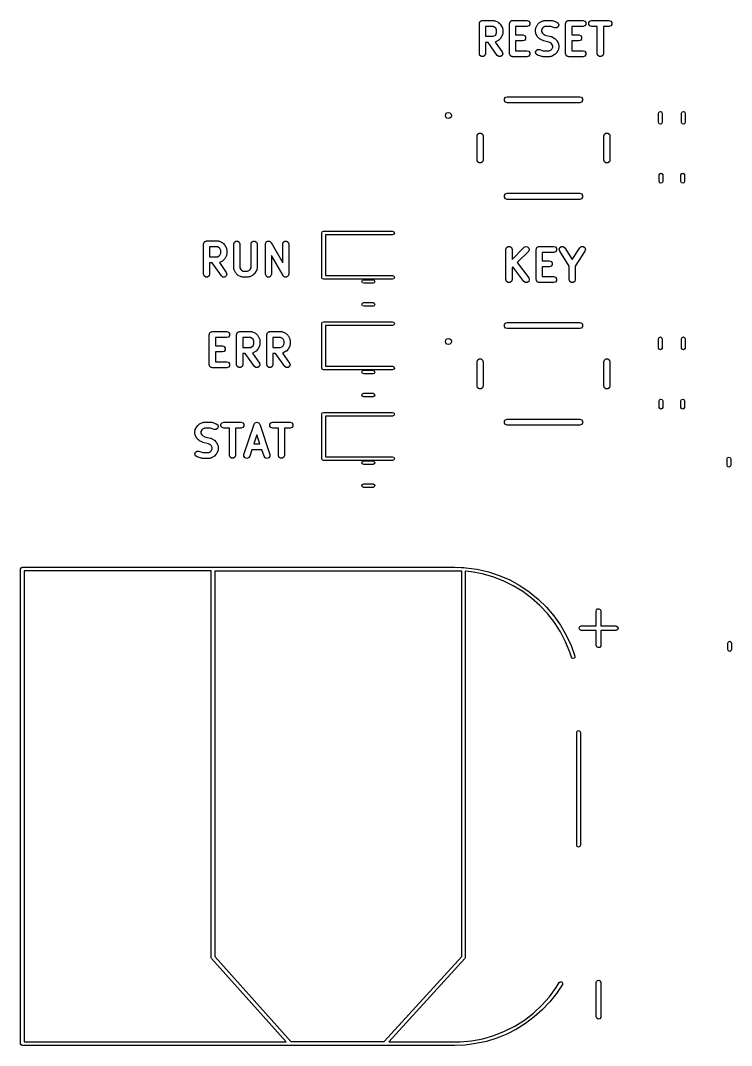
# Model space of a CAD drawing. Extents: x 96 to 200, y -143 to -59.
# Drawn here: x 96.48 to 120.03, y -96.02 to -62.08 of the extents above; entities that cross this region are included whole.
import ezdxf

# ---------------------------------------------------------------- set-up
doc = ezdxf.new("R2010")
doc.units = 0
doc.layers.add('BLACK', color=7, linetype='CONTINUOUS')

msp = doc.modelspace()

# ---------------------------------------------------------------- linework, layer by layer
at = {"layer": 'BLACK', "linetype": 'CONTINUOUS'}
for p, q in [((111.695, -62.1188), (111.708, -62.1095)), ((111.708, -62.1095), (111.717, -62.0967)), ((111.717, -62.0967), (111.732, -62.0918)), ((111.732, -62.0918), (111.745, -62.0825)), ((111.745, -62.0825), (111.761, -62.0825)), ((111.761, -62.0825), (111.776, -62.0776)), ((111.776, -62.0776), (112.157, -62.0776)), ((112.157, -62.0776), (112.179, -62.0847)), ((112.179, -62.0847), (112.202, -62.0882)), ((112.202, -62.0882), (112.297, -62.1358)), ((112.695, -62.1188), (112.708, -62.1095)), ((112.708, -62.1095), (112.717, -62.0967)), ((112.717, -62.0967), (112.732, -62.0918)), ((112.732, -62.0918), (112.745, -62.0825)), ((112.745, -62.0825), (112.761, -62.0825)), ((112.761, -62.0825), (112.776, -62.0776)), ((112.776, -62.0776), (113.252, -62.0776)), ((113.252, -62.0776), (113.311, -62.0967)), ((113.311, -62.0967), (113.347, -62.1467)), ((113.684, -62.1358), (113.779, -62.0882)), ((113.779, -62.0882), (113.802, -62.0847)), ((113.802, -62.0847), (113.824, -62.0776)), ((113.824, -62.0776), (114.062, -62.0776)), ((114.062, -62.0776), (114.077, -62.0826)), ((114.077, -62.0826), (114.094, -62.0828)), ((114.094, -62.0828), (114.236, -62.1304)), ((114.552, -62.1188), (114.565, -62.1095)), ((114.565, -62.1095), (114.575, -62.0967)), ((114.575, -62.0967), (114.59, -62.0918)), ((114.59, -62.0918), (114.602, -62.0825)), ((114.602, -62.0825), (114.618, -62.0825)), ((114.618, -62.0825), (114.633, -62.0776)), ((114.633, -62.0776), (115.11, -62.0776)), ((115.11, -62.0776), (115.168, -62.0967)), ((115.168, -62.0967), (115.205, -62.1467)), ((115.3, -62.1467), (115.336, -62.0967)), ((115.336, -62.0967), (115.395, -62.0776)), ((115.395, -62.0776), (115.967, -62.0776)), ((115.967, -62.0776), (116.025, -62.0967)), ((116.025, -62.0967), (116.062, -62.1467)), ((111.676, -62.1776), (111.681, -62.1626)), ((111.676, -63.1776), (111.676, -62.1776)), ((111.681, -62.1467), (111.69, -62.1339)), ((111.681, -62.1626), (111.681, -62.1467)), ((111.69, -62.1339), (111.695, -62.1188)), ((111.876, -62.2776), (111.876, -62.6014)), ((112.134, -62.2776), (111.876, -62.2776)), ((112.193, -62.3074), (112.134, -62.2776)), ((112.218, -62.3321), (112.193, -62.3074)), ((112.248, -62.3917), (112.218, -62.3321)), ((112.248, -62.4873), (112.248, -62.3917)), ((112.297, -62.1358), (112.309, -62.1472)), ((112.309, -62.1472), (112.323, -62.1545)), ((112.323, -62.1545), (112.371, -62.2021)), ((112.371, -62.2021), (112.378, -62.2166)), ((112.378, -62.2166), (112.389, -62.2281)), ((112.389, -62.2281), (112.437, -62.3234)), ((112.437, -62.3234), (112.44, -62.3462)), ((112.44, -62.3462), (112.448, -62.3681)), ((112.448, -62.3681), (112.448, -62.511)), ((112.676, -62.1776), (112.681, -62.1626)), ((112.676, -63.1776), (112.676, -62.1776)), ((112.681, -62.1467), (112.69, -62.1339)), ((112.681, -62.1626), (112.681, -62.1467)), ((112.69, -62.1339), (112.695, -62.1188)), ((113.252, -62.2776), (112.876, -62.2776)), ((112.876, -62.2776), (112.876, -62.5538)), ((113.311, -62.2585), (113.252, -62.2776)), ((113.347, -62.2085), (113.311, -62.2585)), ((113.347, -62.1467), (113.347, -62.2085)), ((113.533, -62.3681), (113.54, -62.3462)), ((113.533, -62.4633), (113.533, -62.3681)), ((113.54, -62.3462), (113.544, -62.3234)), ((113.544, -62.3234), (113.592, -62.2281)), ((113.592, -62.2281), (113.603, -62.2166)), ((113.603, -62.2166), (113.61, -62.2021)), ((113.61, -62.2021), (113.658, -62.1545)), ((113.658, -62.1545), (113.672, -62.1472)), ((113.672, -62.1472), (113.684, -62.1358)), ((113.763, -62.3321), (113.733, -62.3917)), ((113.733, -62.3917), (113.733, -62.4397)), ((113.733, -62.4397), (113.763, -62.4993)), ((113.788, -62.3074), (113.763, -62.3321)), ((113.847, -62.2776), (113.788, -62.3074)), ((114.046, -62.2776), (113.847, -62.2776)), ((114.173, -62.3201), (114.046, -62.2776)), ((114.235, -62.3206), (114.173, -62.3201)), ((114.285, -62.2846), (114.235, -62.3206)), ((114.236, -62.1304), (114.286, -62.1671)), ((114.305, -62.226), (114.285, -62.2846)), ((114.286, -62.1671), (114.305, -62.226)), ((114.533, -62.1776), (114.538, -62.1626)), ((114.533, -63.1776), (114.533, -62.1776)), ((114.538, -62.1467), (114.548, -62.1339)), ((114.538, -62.1626), (114.538, -62.1467)), ((114.548, -62.1339), (114.552, -62.1188)), ((115.11, -62.2776), (114.733, -62.2776)), ((114.733, -62.2776), (114.733, -62.5538)), ((115.168, -62.2585), (115.11, -62.2776)), ((115.205, -62.2085), (115.168, -62.2585)), ((115.205, -62.1467), (115.205, -62.2085)), ((115.3, -62.2085), (115.3, -62.1467)), ((115.336, -62.2585), (115.3, -62.2085)), ((115.395, -62.2776), (115.336, -62.2585)), ((115.581, -62.2776), (115.395, -62.2776)), ((115.581, -63.1776), (115.581, -62.2776)), ((115.967, -62.2776), (115.781, -62.2776)), ((115.781, -62.2776), (115.781, -63.1776)), ((116.025, -62.2585), (115.967, -62.2776)), ((116.062, -62.2085), (116.025, -62.2585)), ((116.062, -62.1467), (116.062, -62.2085)), ((111.876, -62.6014), (112.134, -62.6014)), ((112.134, -62.6014), (112.193, -62.5716)), ((112.193, -62.5716), (112.218, -62.547)), ((112.202, -62.7909), (112.199, -62.7913)), ((112.199, -62.7913), (112.43, -63.1203)), ((112.297, -62.7433), (112.202, -62.7909)), ((112.218, -62.547), (112.248, -62.4873)), ((112.309, -62.7319), (112.297, -62.7433)), ((112.323, -62.7245), (112.309, -62.7319)), ((112.371, -62.6769), (112.323, -62.7245)), ((112.378, -62.6625), (112.371, -62.6769)), ((112.389, -62.6509), (112.378, -62.6625)), ((112.437, -62.5557), (112.389, -62.6509)), ((112.44, -62.5329), (112.437, -62.5557)), ((112.448, -62.511), (112.44, -62.5329)), ((112.876, -62.5538), (113.11, -62.5538)), ((113.11, -62.7538), (112.876, -62.7538)), ((112.876, -62.7538), (112.876, -63.0776)), ((113.11, -62.5538), (113.168, -62.5729)), ((113.168, -62.7347), (113.11, -62.7538)), ((113.168, -62.5729), (113.205, -62.6229)), ((113.205, -62.6847), (113.168, -62.7347)), ((113.205, -62.6229), (113.205, -62.6847)), ((113.54, -62.4853), (113.533, -62.4633)), ((113.544, -62.5081), (113.54, -62.4853)), ((113.592, -62.6033), (113.544, -62.5081)), ((113.603, -62.6148), (113.592, -62.6033)), ((113.61, -62.6293), (113.603, -62.6148)), ((113.658, -62.6769), (113.61, -62.6293)), ((113.672, -62.6843), (113.658, -62.6769)), ((113.684, -62.6956), (113.672, -62.6843)), ((113.779, -62.7433), (113.684, -62.6956)), ((113.763, -62.4993), (113.788, -62.524)), ((113.79, -62.7449), (113.779, -62.7433)), ((113.788, -62.524), (113.859, -62.5595)), ((113.8, -62.7508), (113.79, -62.7449)), ((113.979, -62.7958), (113.8, -62.7508)), ((113.859, -62.5595), (114.039, -62.6044)), ((114.039, -62.6044), (114.048, -62.6103)), ((114.048, -62.6103), (114.059, -62.612)), ((114.059, -62.612), (114.154, -62.6596)), ((114.154, -62.6596), (114.166, -62.671)), ((114.166, -62.671), (114.18, -62.6783)), ((114.18, -62.6783), (114.228, -62.726)), ((114.228, -62.726), (114.235, -62.7404)), ((114.235, -62.7404), (114.247, -62.7519)), ((114.247, -62.7519), (114.294, -62.8472)), ((114.733, -62.5538), (114.967, -62.5538)), ((114.967, -62.7538), (114.733, -62.7538)), ((114.733, -62.7538), (114.733, -63.0776)), ((114.967, -62.5538), (115.025, -62.5729)), ((115.025, -62.7347), (114.967, -62.7538)), ((115.025, -62.5729), (115.062, -62.6229)), ((115.062, -62.6847), (115.025, -62.7347)), ((115.062, -62.6229), (115.062, -62.6847)), ((111.962, -62.8014), (111.876, -62.8014)), ((111.876, -62.8014), (111.876, -63.1776)), ((112.266, -63.235), (111.962, -62.8014)), ((112.43, -63.1203), (112.448, -63.1794)), ((112.876, -63.0776), (113.252, -63.0776)), ((113.252, -63.0776), (113.311, -63.0967)), ((113.311, -63.0967), (113.347, -63.1467)), ((113.533, -63.1292), (113.553, -63.0706)), ((113.552, -63.1882), (113.533, -63.1292)), ((113.553, -63.0706), (113.603, -63.0347)), ((113.603, -63.0347), (113.665, -63.0351)), ((113.665, -63.0351), (113.792, -63.0776)), ((113.792, -63.0776), (113.991, -63.0776)), ((114.05, -62.8312), (113.979, -62.7958)), ((113.991, -63.0776), (114.05, -63.0478)), ((114.075, -62.8559), (114.05, -62.8312)), ((114.05, -63.0478), (114.075, -63.0231)), ((114.105, -62.9155), (114.075, -62.8559)), ((114.075, -63.0231), (114.105, -62.9635)), ((114.105, -62.9635), (114.105, -62.9155)), ((114.247, -63.1271), (114.235, -63.1386)), ((114.294, -63.0319), (114.247, -63.1271)), ((114.294, -62.8472), (114.298, -62.87)), ((114.298, -63.0091), (114.294, -63.0319)), ((114.298, -62.87), (114.305, -62.8919)), ((114.305, -62.9871), (114.298, -63.0091)), ((114.305, -62.8919), (114.305, -62.9871)), ((114.733, -63.0776), (115.11, -63.0776)), ((115.11, -63.0776), (115.168, -63.0967)), ((115.168, -63.0967), (115.205, -63.1467)), ((111.695, -63.2364), (111.676, -63.1776)), ((111.745, -63.2727), (111.695, -63.2364)), ((111.807, -63.2727), (111.745, -63.2727)), ((111.857, -63.2364), (111.807, -63.2727)), ((111.876, -63.1776), (111.857, -63.2364)), ((112.315, -63.2722), (112.266, -63.235)), ((112.377, -63.2733), (112.315, -63.2722)), ((112.427, -63.2378), (112.377, -63.2733)), ((112.448, -63.1794), (112.427, -63.2378)), ((112.681, -63.1927), (112.676, -63.1776)), ((112.681, -63.2085), (112.681, -63.1927)), ((112.69, -63.2213), (112.681, -63.2085)), ((112.695, -63.2364), (112.69, -63.2213)), ((112.708, -63.2457), (112.695, -63.2364)), ((112.717, -63.2585), (112.708, -63.2457)), ((112.732, -63.2634), (112.717, -63.2585)), ((112.745, -63.2727), (112.732, -63.2634)), ((112.761, -63.2727), (112.745, -63.2727)), ((112.776, -63.2776), (112.761, -63.2727)), ((113.252, -63.2776), (112.776, -63.2776)), ((113.311, -63.2585), (113.252, -63.2776)), ((113.347, -63.2085), (113.311, -63.2585)), ((113.347, -63.1467), (113.347, -63.2085)), ((113.602, -63.2249), (113.552, -63.1882)), ((113.745, -63.2725), (113.602, -63.2249)), ((113.761, -63.2726), (113.745, -63.2725)), ((113.776, -63.2776), (113.761, -63.2726)), ((114.014, -63.2776), (113.776, -63.2776)), ((114.036, -63.2705), (114.014, -63.2776)), ((114.059, -63.2671), (114.036, -63.2705)), ((114.154, -63.2194), (114.059, -63.2671)), ((114.166, -63.2081), (114.154, -63.2194)), ((114.18, -63.2007), (114.166, -63.2081)), ((114.228, -63.1531), (114.18, -63.2007)), ((114.235, -63.1386), (114.228, -63.1531)), ((114.538, -63.1927), (114.533, -63.1776)), ((114.538, -63.2085), (114.538, -63.1927)), ((114.548, -63.2213), (114.538, -63.2085)), ((114.552, -63.2364), (114.548, -63.2213)), ((114.565, -63.2457), (114.552, -63.2364)), ((114.575, -63.2585), (114.565, -63.2457)), ((114.59, -63.2634), (114.575, -63.2585)), ((114.602, -63.2727), (114.59, -63.2634)), ((114.618, -63.2727), (114.602, -63.2727)), ((114.633, -63.2776), (114.618, -63.2727)), ((115.11, -63.2776), (114.633, -63.2776)), ((115.168, -63.2585), (115.11, -63.2776)), ((115.205, -63.2085), (115.168, -63.2585)), ((115.205, -63.1467), (115.205, -63.2085)), ((115.6, -63.2364), (115.581, -63.1776)), ((115.65, -63.2727), (115.6, -63.2364)), ((115.712, -63.2727), (115.65, -63.2727)), ((115.762, -63.2364), (115.712, -63.2727)), ((115.781, -63.1776), (115.762, -63.2364)), ((112.505, -64.6691), (112.541, -64.6191)), ((112.505, -64.7309), (112.505, -64.6691)), ((112.541, -64.7809), (112.505, -64.7309)), ((112.541, -64.6191), (112.6, -64.6)), ((112.6, -64.8), (112.541, -64.7809)), ((112.6, -64.6), (115, -64.6)), ((115, -64.8), (112.6, -64.8)), ((115, -64.6), (115.059, -64.6191)), ((115.059, -64.7809), (115, -64.8)), ((115.059, -64.6191), (115.095, -64.6691)), ((115.095, -64.7309), (115.059, -64.7809)), ((115.095, -64.6691), (115.095, -64.7309)), ((110.563, -65.175), (110.6, -65.1384)), ((110.6, -65.1384), (110.65, -65.125)), ((110.65, -65.125), (110.7, -65.1384)), ((110.7, -65.1384), (110.737, -65.175)), ((117.61, -65.1464), (117.628, -65.1039)), ((117.61, -65.4536), (117.61, -65.1464)), ((117.628, -65.1039), (117.67, -65.0864)), ((117.67, -65.0864), (117.712, -65.1039)), ((117.712, -65.1039), (117.73, -65.1464)), ((117.73, -65.1464), (117.73, -65.4536)), ((118.37, -65.1464), (118.388, -65.1039)), ((118.37, -65.4536), (118.37, -65.1464)), ((118.388, -65.1039), (118.43, -65.0864)), ((118.43, -65.0864), (118.472, -65.1039)), ((118.472, -65.1039), (118.49, -65.1464)), ((118.49, -65.1464), (118.49, -65.4536)), ((110.55, -65.225), (110.563, -65.175)), ((110.563, -65.275), (110.55, -65.225)), ((110.6, -65.3116), (110.563, -65.275)), ((110.65, -65.325), (110.6, -65.3116)), ((110.7, -65.3116), (110.65, -65.325)), ((110.737, -65.275), (110.7, -65.3116)), ((110.737, -65.175), (110.75, -65.225)), ((110.75, -65.225), (110.737, -65.275)), ((117.628, -65.4961), (117.61, -65.4536)), ((117.67, -65.5136), (117.628, -65.4961)), ((117.712, -65.4961), (117.67, -65.5136)), ((117.73, -65.4536), (117.712, -65.4961)), ((118.388, -65.4961), (118.37, -65.4536)), ((118.43, -65.5136), (118.388, -65.4961)), ((118.472, -65.4961), (118.43, -65.5136)), ((118.49, -65.4536), (118.472, -65.4961)), ((111.6, -65.9), (111.619, -65.8412)), ((111.619, -65.8412), (111.669, -65.8049)), ((111.669, -65.8049), (111.731, -65.8049)), ((111.731, -65.8049), (111.781, -65.8412)), ((111.781, -65.8412), (111.8, -65.9)), ((115.8, -65.9), (115.819, -65.8412)), ((115.819, -65.8412), (115.869, -65.8049)), ((115.869, -65.8049), (115.931, -65.8049)), ((115.931, -65.8049), (115.981, -65.8412)), ((115.981, -65.8412), (116, -65.9)), ((111.6, -66.7), (111.6, -65.9)), ((111.8, -65.9), (111.8, -66.7)), ((115.8, -66.7), (115.8, -65.9)), ((116, -65.9), (116, -66.7)), ((111.619, -66.7588), (111.6, -66.7)), ((111.669, -66.7951), (111.619, -66.7588)), ((111.731, -66.7951), (111.669, -66.7951)), ((111.781, -66.7588), (111.731, -66.7951)), ((111.8, -66.7), (111.781, -66.7588)), ((115.819, -66.7588), (115.8, -66.7)), ((115.869, -66.7951), (115.819, -66.7588)), ((115.931, -66.7951), (115.869, -66.7951)), ((115.981, -66.7588), (115.931, -66.7951)), ((116, -66.7), (115.981, -66.7588)), ((117.63, -67.1922), (117.648, -67.1497)), ((117.63, -67.4078), (117.63, -67.1922)), ((117.648, -67.1497), (117.69, -67.1322)), ((117.69, -67.1322), (117.732, -67.1497)), ((117.732, -67.1497), (117.75, -67.1922)), ((117.75, -67.1922), (117.75, -67.4078)), ((118.35, -67.1922), (118.368, -67.1497)), ((118.35, -67.4078), (118.35, -67.1922)), ((118.368, -67.1497), (118.41, -67.1322)), ((118.41, -67.1322), (118.452, -67.1497)), ((118.452, -67.1497), (118.47, -67.1922)), ((118.47, -67.1922), (118.47, -67.4078)), ((117.648, -67.4503), (117.63, -67.4078)), ((117.69, -67.4678), (117.648, -67.4503)), ((117.732, -67.4503), (117.69, -67.4678)), ((117.75, -67.4078), (117.732, -67.4503)), ((118.368, -67.4503), (118.35, -67.4078)), ((118.41, -67.4678), (118.368, -67.4503)), ((118.452, -67.4503), (118.41, -67.4678)), ((118.47, -67.4078), (118.452, -67.4503)), ((112.505, -67.8691), (112.541, -67.8191)), ((112.505, -67.9309), (112.505, -67.8691)), ((112.541, -67.8191), (112.6, -67.8)), ((112.6, -67.8), (115, -67.8)), ((115, -67.8), (115.059, -67.8191)), ((115.059, -67.8191), (115.095, -67.8691)), ((115.095, -67.8691), (115.095, -67.9309)), ((112.541, -67.9809), (112.505, -67.9309)), ((112.6, -68), (112.541, -67.9809)), ((115, -68), (112.6, -68)), ((115.059, -67.9809), (115, -68)), ((115.095, -67.9309), (115.059, -67.9809)), ((106.455, -69.115), (106.473, -69.0726)), ((106.455, -70.585), (106.455, -69.115)), ((106.473, -69.0726), (106.515, -69.055)), ((106.515, -69.055), (108.8, -69.055)), ((108.8, -69.175), (106.575, -69.175)), ((106.575, -69.175), (106.575, -70.525)), ((108.8, -69.055), (108.842, -69.0726)), ((108.842, -69.1574), (108.8, -69.175)), ((108.842, -69.0726), (108.86, -69.115)), ((108.86, -69.115), (108.842, -69.1574)), ((102.543, -69.4776), (102.548, -69.4626)), ((102.543, -70.4776), (102.543, -69.4776)), ((102.548, -69.4467), (102.557, -69.4339)), ((102.548, -69.4626), (102.548, -69.4467)), ((102.557, -69.4339), (102.562, -69.4188)), ((102.562, -69.4188), (102.575, -69.4095)), ((102.575, -69.4095), (102.584, -69.3967)), ((102.584, -69.3967), (102.599, -69.3918)), ((102.599, -69.3918), (102.612, -69.3825)), ((102.612, -69.3825), (102.628, -69.3825)), ((102.628, -69.3825), (102.643, -69.3776)), ((102.643, -69.3776), (103.024, -69.3776)), ((102.743, -69.5776), (102.743, -69.9014)), ((103, -69.5776), (102.743, -69.5776)), ((103.06, -69.6074), (103, -69.5776)), ((103.024, -69.3776), (103.046, -69.3847)), ((103.046, -69.3847), (103.069, -69.3882)), ((103.069, -69.3882), (103.164, -69.4358)), ((103.164, -69.4358), (103.175, -69.4472)), ((103.175, -69.4472), (103.19, -69.4545)), ((103.19, -69.4545), (103.237, -69.5021)), ((103.237, -69.5021), (103.245, -69.5166)), ((103.245, -69.5166), (103.256, -69.5281)), ((103.256, -69.5281), (103.304, -69.6234)), ((103.543, -69.4776), (103.562, -69.4188)), ((103.543, -70.2871), (103.543, -69.4776)), ((103.562, -69.4188), (103.612, -69.3825)), ((103.612, -69.3825), (103.674, -69.3825)), ((103.674, -69.3825), (103.724, -69.4188)), ((103.724, -69.4188), (103.743, -69.4776)), ((103.743, -69.4776), (103.743, -70.2635)), ((104.114, -69.4776), (104.133, -69.4188)), ((104.114, -70.2635), (104.114, -69.4776)), ((104.133, -69.4188), (104.183, -69.3825)), ((104.183, -69.3825), (104.245, -69.3825)), ((104.245, -69.3825), (104.295, -69.4188)), ((104.295, -69.4188), (104.314, -69.4776)), ((104.314, -69.4776), (104.314, -70.2871)), ((104.59, -69.4776), (104.592, -69.4723)), ((104.59, -70.4776), (104.59, -69.4776)), ((104.591, -69.4667), (104.602, -69.4433)), ((104.592, -69.4723), (104.591, -69.4667)), ((104.602, -69.4433), (104.61, -69.4188)), ((104.61, -69.4188), (104.614, -69.4155)), ((104.614, -69.4155), (104.616, -69.4104)), ((104.616, -69.4104), (104.639, -69.3976)), ((104.639, -69.3976), (104.66, -69.3825)), ((104.66, -69.3825), (104.665, -69.3825)), ((104.665, -69.3825), (104.67, -69.3797)), ((104.67, -69.3797), (104.696, -69.3825)), ((104.696, -69.3825), (104.721, -69.3825)), ((104.721, -69.3825), (104.726, -69.3858)), ((104.726, -69.3858), (104.732, -69.3864)), ((104.732, -69.3864), (104.751, -69.4037)), ((104.751, -69.4037), (104.771, -69.4188)), ((104.771, -69.4188), (104.773, -69.4242)), ((104.773, -69.4242), (104.777, -69.428)), ((104.777, -69.428), (105.162, -70.1011)), ((105.162, -69.4776), (105.181, -69.4188)), ((105.162, -70.1011), (105.162, -69.4776)), ((105.181, -69.4188), (105.231, -69.3825)), ((105.231, -69.3825), (105.293, -69.3825)), ((105.293, -69.3825), (105.343, -69.4188)), ((105.343, -69.4188), (105.362, -69.4776)), ((105.362, -69.4776), (105.362, -70.4776)), ((112.576, -69.5988), (112.626, -69.5625)), ((112.626, -69.5625), (112.688, -69.5625)), ((112.688, -69.5625), (112.738, -69.5988)), ((113.158, -69.5869), (113.213, -69.5588)), ((113.213, -69.5588), (113.274, -69.5685)), ((113.274, -69.5685), (113.318, -69.6122)), ((113.589, -69.5895), (113.598, -69.5767)), ((113.598, -69.5767), (113.613, -69.5718)), ((113.613, -69.5718), (113.626, -69.5625)), ((113.626, -69.5625), (113.642, -69.5625)), ((113.642, -69.5625), (113.657, -69.5576)), ((113.657, -69.5576), (114.133, -69.5576)), ((114.133, -69.5576), (114.192, -69.5767)), ((114.192, -69.5767), (114.228, -69.6267)), ((114.342, -69.594), (114.394, -69.5608)), ((114.394, -69.5608), (114.456, -69.5646)), ((114.456, -69.5646), (114.503, -69.6039)), ((115.001, -69.6039), (115.049, -69.5646)), ((115.049, -69.5646), (115.111, -69.5608)), ((115.111, -69.5608), (115.163, -69.594)), ((102.743, -69.9014), (103, -69.9014)), ((103, -69.9014), (103.06, -69.8716)), ((103.084, -69.6321), (103.06, -69.6074)), ((103.06, -69.8716), (103.084, -69.847)), ((103.114, -69.6917), (103.084, -69.6321)), ((103.084, -69.847), (103.114, -69.7873)), ((103.114, -69.7873), (103.114, -69.6917)), ((103.304, -69.8557), (103.256, -69.9509)), ((103.304, -69.6234), (103.307, -69.6462)), ((103.307, -69.8329), (103.304, -69.8557)), ((103.307, -69.6462), (103.314, -69.6681)), ((103.314, -69.811), (103.307, -69.8329)), ((103.314, -69.6681), (103.314, -69.811)), ((105.175, -70.5272), (104.79, -69.8542)), ((104.79, -69.8542), (104.79, -70.4776)), ((112.557, -69.6576), (112.576, -69.5988)), ((112.557, -70.6576), (112.557, -69.6576)), ((112.738, -69.5988), (112.757, -69.6576)), ((112.757, -69.9876), (113.158, -69.5869)), ((112.757, -69.6576), (112.757, -69.9876)), ((113.299, -69.7283), (112.932, -70.0956)), ((113.327, -69.6733), (113.299, -69.7283)), ((113.318, -69.6122), (113.327, -69.6733)), ((113.557, -69.6576), (113.562, -69.6426)), ((113.557, -70.6576), (113.557, -69.6576)), ((113.562, -69.6267), (113.571, -69.6139)), ((113.562, -69.6426), (113.562, -69.6267)), ((113.571, -69.6139), (113.576, -69.5988)), ((113.576, -69.5988), (113.589, -69.5895)), ((114.133, -69.7576), (113.757, -69.7576)), ((113.757, -69.7576), (113.757, -70.0338)), ((114.192, -69.7385), (114.133, -69.7576)), ((114.228, -69.6885), (114.192, -69.7385)), ((114.228, -69.6267), (114.228, -69.6885)), ((114.319, -69.6515), (114.342, -69.594)), ((114.335, -69.7113), (114.319, -69.6515)), ((114.652, -70.2105), (114.335, -69.7113)), ((114.503, -69.6039), (114.752, -69.9952)), ((114.752, -69.9952), (115.001, -69.6039)), ((115.17, -69.7113), (114.852, -70.2105)), ((115.163, -69.594), (115.186, -69.6515)), ((115.186, -69.6515), (115.17, -69.7113)), ((102.829, -70.1014), (102.743, -70.1014)), ((102.743, -70.1014), (102.743, -70.4776)), ((103.132, -70.535), (102.829, -70.1014)), ((103.069, -70.0909), (103.066, -70.0913)), ((103.066, -70.0913), (103.296, -70.4203)), ((103.164, -70.0433), (103.069, -70.0909)), ((103.175, -70.0319), (103.164, -70.0433)), ((103.19, -70.0245), (103.175, -70.0319)), ((103.237, -69.9769), (103.19, -70.0245)), ((103.245, -69.9625), (103.237, -69.9769)), ((103.256, -69.9509), (103.245, -69.9625)), ((112.789, -70.2384), (112.757, -70.2705)), ((113.149, -70.7176), (112.789, -70.2384)), ((112.932, -70.0956), (113.309, -70.5976)), ((113.757, -70.0338), (113.99, -70.0338)), ((113.99, -70.2338), (113.757, -70.2338)), ((113.757, -70.2338), (113.757, -70.5576)), ((113.99, -70.0338), (114.049, -70.0529)), ((114.049, -70.2147), (113.99, -70.2338)), ((114.049, -70.0529), (114.086, -70.1029)), ((114.086, -70.1647), (114.049, -70.2147)), ((114.086, -70.1029), (114.086, -70.1647)), ((114.652, -70.6576), (114.652, -70.2105)), ((114.852, -70.2105), (114.852, -70.6576)), ((102.562, -70.5364), (102.543, -70.4776)), ((102.612, -70.5727), (102.562, -70.5364)), ((102.674, -70.5727), (102.612, -70.5727)), ((102.724, -70.5364), (102.674, -70.5727)), ((102.743, -70.4776), (102.724, -70.5364)), ((103.182, -70.5722), (103.132, -70.535)), ((103.244, -70.5733), (103.182, -70.5722)), ((103.294, -70.5378), (103.244, -70.5733)), ((103.314, -70.4794), (103.294, -70.5378)), ((103.296, -70.4203), (103.314, -70.4794)), ((103.55, -70.3091), (103.543, -70.2871)), ((103.553, -70.3319), (103.55, -70.3091)), ((103.601, -70.4271), (103.553, -70.3319)), ((103.612, -70.4386), (103.601, -70.4271)), ((103.62, -70.4531), (103.612, -70.4386)), ((103.667, -70.5007), (103.62, -70.4531)), ((103.682, -70.5081), (103.667, -70.5007)), ((103.693, -70.5194), (103.682, -70.5081)), ((103.789, -70.5671), (103.693, -70.5194)), ((103.743, -70.2635), (103.773, -70.3231)), ((103.773, -70.3231), (103.797, -70.3478)), ((103.811, -70.5705), (103.789, -70.5671)), ((103.797, -70.3478), (103.857, -70.3776)), ((103.833, -70.5776), (103.811, -70.5705)), ((104.024, -70.5776), (103.833, -70.5776)), ((103.857, -70.3776), (104, -70.3776)), ((104, -70.3776), (104.06, -70.3478)), ((104.046, -70.5705), (104.024, -70.5776)), ((104.069, -70.5671), (104.046, -70.5705)), ((104.06, -70.3478), (104.084, -70.3231)), ((104.164, -70.5194), (104.069, -70.5671)), ((104.084, -70.3231), (104.114, -70.2635)), ((104.175, -70.5081), (104.164, -70.5194)), ((104.19, -70.5007), (104.175, -70.5081)), ((104.237, -70.4531), (104.19, -70.5007)), ((104.245, -70.4386), (104.237, -70.4531)), ((104.256, -70.4271), (104.245, -70.4386)), ((104.304, -70.3319), (104.256, -70.4271)), ((104.307, -70.3091), (104.304, -70.3319)), ((104.314, -70.2871), (104.307, -70.3091)), ((104.61, -70.5364), (104.59, -70.4776)), ((104.66, -70.5727), (104.61, -70.5364)), ((104.721, -70.5727), (104.66, -70.5727)), ((104.771, -70.5364), (104.721, -70.5727)), ((104.79, -70.4776), (104.771, -70.5364)), ((105.179, -70.531), (105.175, -70.5272)), ((105.181, -70.5364), (105.179, -70.531)), ((105.202, -70.5515), (105.181, -70.5364)), ((105.221, -70.5688), (105.202, -70.5515)), ((105.226, -70.5694), (105.221, -70.5688)), ((105.231, -70.5727), (105.226, -70.5694)), ((105.257, -70.5727), (105.231, -70.5727)), ((105.282, -70.5755), (105.257, -70.5727)), ((105.287, -70.5727), (105.282, -70.5755)), ((105.293, -70.5727), (105.287, -70.5727)), ((105.314, -70.5576), (105.293, -70.5727)), ((105.336, -70.5449), (105.314, -70.5576)), ((105.338, -70.5397), (105.336, -70.5449)), ((105.343, -70.5364), (105.338, -70.5397)), ((105.351, -70.512), (105.343, -70.5364)), ((105.361, -70.4885), (105.351, -70.512)), ((105.362, -70.4776), (105.36, -70.483)), ((105.36, -70.483), (105.361, -70.4885)), ((106.473, -70.6274), (106.455, -70.585)), ((106.575, -70.525), (108.8, -70.525)), ((108.8, -70.525), (108.842, -70.5426)), ((108.842, -70.5426), (108.86, -70.585)), ((108.86, -70.585), (108.842, -70.6274)), ((112.757, -70.2705), (112.757, -70.6576)), ((113.309, -70.5976), (113.329, -70.6561)), ((113.757, -70.5576), (114.133, -70.5576)), ((114.133, -70.5576), (114.192, -70.5767)), ((114.192, -70.5767), (114.228, -70.6267)), ((106.515, -70.645), (106.473, -70.6274)), ((108.8, -70.645), (106.515, -70.645)), ((107.786, -70.72), (107.804, -70.6776)), ((107.804, -70.7624), (107.786, -70.72)), ((107.804, -70.6776), (107.846, -70.66)), ((107.846, -70.78), (107.804, -70.7624)), ((107.846, -70.66), (108.154, -70.66)), ((108.154, -70.78), (107.846, -70.78)), ((108.154, -70.66), (108.196, -70.6776)), ((108.196, -70.7624), (108.154, -70.78)), ((108.196, -70.6776), (108.214, -70.72)), ((108.214, -70.72), (108.196, -70.7624)), ((108.842, -70.6274), (108.8, -70.645)), ((112.576, -70.7164), (112.557, -70.6576)), ((112.626, -70.7527), (112.576, -70.7164)), ((112.688, -70.7527), (112.626, -70.7527)), ((112.738, -70.7164), (112.688, -70.7527)), ((112.757, -70.6576), (112.738, -70.7164)), ((113.199, -70.7532), (113.149, -70.7176)), ((113.261, -70.7522), (113.199, -70.7532)), ((113.31, -70.7152), (113.261, -70.7522)), ((113.329, -70.6561), (113.31, -70.7152)), ((113.562, -70.6727), (113.557, -70.6576)), ((113.562, -70.6885), (113.562, -70.6727)), ((113.571, -70.7013), (113.562, -70.6885)), ((113.576, -70.7164), (113.571, -70.7013)), ((113.589, -70.7257), (113.576, -70.7164)), ((113.598, -70.7385), (113.589, -70.7257)), ((113.613, -70.7434), (113.598, -70.7385)), ((113.626, -70.7527), (113.613, -70.7434)), ((113.642, -70.7527), (113.626, -70.7527)), ((113.657, -70.7576), (113.642, -70.7527)), ((114.133, -70.7576), (113.657, -70.7576)), ((114.192, -70.7385), (114.133, -70.7576)), ((114.228, -70.6885), (114.192, -70.7385)), ((114.228, -70.6267), (114.228, -70.6885)), ((114.671, -70.7164), (114.652, -70.6576)), ((114.721, -70.7527), (114.671, -70.7164)), ((114.783, -70.7527), (114.721, -70.7527)), ((114.833, -70.7164), (114.783, -70.7527)), ((114.852, -70.6576), (114.833, -70.7164)), ((107.786, -71.48), (107.804, -71.4376)), ((107.804, -71.5224), (107.786, -71.48)), ((107.804, -71.4376), (107.846, -71.42)), ((107.846, -71.54), (107.804, -71.5224)), ((107.846, -71.42), (108.154, -71.42)), ((108.154, -71.54), (107.846, -71.54)), ((108.154, -71.42), (108.196, -71.4376)), ((108.196, -71.5224), (108.154, -71.54)), ((108.196, -71.4376), (108.214, -71.48)), ((108.214, -71.48), (108.196, -71.5224)), ((106.455, -72.115), (106.473, -72.0726)), ((106.455, -73.585), (106.455, -72.115)), ((106.473, -72.0726), (106.515, -72.055)), ((106.515, -72.055), (108.8, -72.055)), ((108.8, -72.175), (106.575, -72.175)), ((106.575, -72.175), (106.575, -73.525)), ((108.8, -72.055), (108.842, -72.0726)), ((108.842, -72.1574), (108.8, -72.175)), ((108.842, -72.0726), (108.86, -72.115)), ((108.86, -72.115), (108.842, -72.1574)), ((112.505, -72.1491), (112.541, -72.0991)), ((112.505, -72.2109), (112.505, -72.1491)), ((112.541, -72.2609), (112.505, -72.2109)), ((112.541, -72.0991), (112.6, -72.08)), ((112.6, -72.28), (112.541, -72.2609)), ((112.6, -72.08), (115, -72.08)), ((115, -72.28), (112.6, -72.28)), ((115, -72.08), (115.059, -72.0991)), ((115.059, -72.2609), (115, -72.28)), ((115.059, -72.0991), (115.095, -72.1491)), ((115.095, -72.2109), (115.059, -72.2609)), ((115.095, -72.1491), (115.095, -72.2109)), ((102.733, -72.4776), (102.738, -72.4626)), ((102.733, -73.4776), (102.733, -72.4776)), ((102.738, -72.4467), (102.748, -72.4339)), ((102.738, -72.4626), (102.738, -72.4467)), ((102.748, -72.4339), (102.752, -72.4188)), ((102.752, -72.4188), (102.765, -72.4095)), ((102.765, -72.4095), (102.775, -72.3967)), ((102.775, -72.3967), (102.79, -72.3918)), ((102.79, -72.3918), (102.802, -72.3825)), ((102.802, -72.3825), (102.818, -72.3825)), ((102.818, -72.3825), (102.833, -72.3776)), ((102.833, -72.3776), (103.31, -72.3776)), ((103.31, -72.5776), (102.933, -72.5776)), ((102.933, -72.5776), (102.933, -72.8538)), ((103.31, -72.3776), (103.368, -72.3967)), ((103.368, -72.5585), (103.31, -72.5776)), ((103.368, -72.3967), (103.405, -72.4467)), ((103.405, -72.5085), (103.368, -72.5585)), ((103.405, -72.4467), (103.405, -72.5085)), ((103.638, -72.4776), (103.643, -72.4626)), ((103.638, -73.4776), (103.638, -72.4776)), ((103.643, -72.4467), (103.652, -72.4339)), ((103.643, -72.4626), (103.643, -72.4467)), ((103.652, -72.4339), (103.657, -72.4188)), ((103.657, -72.4188), (103.67, -72.4095)), ((103.67, -72.4095), (103.679, -72.3967)), ((103.679, -72.3967), (103.694, -72.3918)), ((103.694, -72.3918), (103.707, -72.3825)), ((103.707, -72.3825), (103.723, -72.3825)), ((103.723, -72.3825), (103.738, -72.3776)), ((103.738, -72.3776), (104.119, -72.3776)), ((103.838, -72.5776), (103.838, -72.9014)), ((104.095, -72.5776), (103.838, -72.5776)), ((104.155, -72.6074), (104.095, -72.5776)), ((104.119, -72.3776), (104.141, -72.3847)), ((104.141, -72.3847), (104.164, -72.3882)), ((104.18, -72.6321), (104.155, -72.6074)), ((104.164, -72.3882), (104.259, -72.4358)), ((104.21, -72.6917), (104.18, -72.6321)), ((104.259, -72.4358), (104.271, -72.4472)), ((104.271, -72.4472), (104.285, -72.4545)), ((104.285, -72.4545), (104.333, -72.5021)), ((104.333, -72.5021), (104.34, -72.5166)), ((104.34, -72.5166), (104.351, -72.5281)), ((104.351, -72.5281), (104.399, -72.6234)), ((104.399, -72.6234), (104.402, -72.6462)), ((104.638, -72.4776), (104.643, -72.4626)), ((104.638, -73.4776), (104.638, -72.4776)), ((104.643, -72.4467), (104.652, -72.4339)), ((104.643, -72.4626), (104.643, -72.4467)), ((104.652, -72.4339), (104.657, -72.4188)), ((104.657, -72.4188), (104.67, -72.4095)), ((104.67, -72.4095), (104.679, -72.3967)), ((104.679, -72.3967), (104.694, -72.3918)), ((104.694, -72.3918), (104.707, -72.3825)), ((104.707, -72.3825), (104.723, -72.3825)), ((104.723, -72.3825), (104.738, -72.3776)), ((104.738, -72.3776), (105.119, -72.3776)), ((104.838, -72.5776), (104.838, -72.9014)), ((105.095, -72.5776), (104.838, -72.5776)), ((105.155, -72.6074), (105.095, -72.5776)), ((105.119, -72.3776), (105.141, -72.3847)), ((105.141, -72.3847), (105.164, -72.3882)), ((105.18, -72.6321), (105.155, -72.6074)), ((105.164, -72.3882), (105.259, -72.4358)), ((105.21, -72.6917), (105.18, -72.6321)), ((105.259, -72.4358), (105.271, -72.4472)), ((105.271, -72.4472), (105.285, -72.4545)), ((105.285, -72.4545), (105.333, -72.5021)), ((105.333, -72.5021), (105.34, -72.5166)), ((105.34, -72.5166), (105.351, -72.5281)), ((105.351, -72.5281), (105.399, -72.6234)), ((105.399, -72.6234), (105.402, -72.6462)), ((110.563, -72.655), (110.6, -72.6184)), ((110.6, -72.6184), (110.65, -72.605)), ((110.65, -72.605), (110.7, -72.6184)), ((110.7, -72.6184), (110.737, -72.655)), ((117.61, -72.6164), (117.628, -72.5739)), ((117.61, -72.9236), (117.61, -72.6164)), ((117.628, -72.5739), (117.67, -72.5564)), ((117.67, -72.5564), (117.712, -72.5739)), ((117.712, -72.5739), (117.73, -72.6164)), ((117.73, -72.6164), (117.73, -72.9236)), ((118.37, -72.6164), (118.388, -72.5739)), ((118.37, -72.9236), (118.37, -72.6164)), ((118.388, -72.5739), (118.43, -72.5564)), ((118.43, -72.5564), (118.472, -72.5739)), ((118.472, -72.5739), (118.49, -72.6164)), ((118.49, -72.6164), (118.49, -72.9236)), ((102.933, -72.8538), (103.167, -72.8538)), ((103.167, -72.8538), (103.225, -72.8729)), ((103.225, -72.8729), (103.262, -72.9229)), ((103.262, -72.9229), (103.262, -72.9847)), ((103.838, -72.9014), (104.095, -72.9014)), ((104.095, -72.9014), (104.155, -72.8716)), ((104.155, -72.8716), (104.18, -72.847)), ((104.18, -72.847), (104.21, -72.7873)), ((104.21, -72.7873), (104.21, -72.6917)), ((104.34, -72.9625), (104.333, -72.9769)), ((104.351, -72.9509), (104.34, -72.9625)), ((104.399, -72.8557), (104.351, -72.9509)), ((104.402, -72.8329), (104.399, -72.8557)), ((104.402, -72.6462), (104.41, -72.6681)), ((104.41, -72.811), (104.402, -72.8329)), ((104.41, -72.6681), (104.41, -72.811)), ((104.838, -72.9014), (105.095, -72.9014)), ((105.095, -72.9014), (105.155, -72.8716)), ((105.155, -72.8716), (105.18, -72.847)), ((105.18, -72.847), (105.21, -72.7873)), ((105.21, -72.7873), (105.21, -72.6917)), ((105.34, -72.9625), (105.333, -72.9769)), ((105.351, -72.9509), (105.34, -72.9625)), ((105.399, -72.8557), (105.351, -72.9509)), ((105.402, -72.8329), (105.399, -72.8557)), ((105.402, -72.6462), (105.41, -72.6681)), ((105.41, -72.811), (105.402, -72.8329)), ((105.41, -72.6681), (105.41, -72.811)), ((110.55, -72.705), (110.563, -72.655)), ((110.563, -72.755), (110.55, -72.705)), ((110.55, -72.705), (110.55, -72.705)), ((110.6, -72.7916), (110.563, -72.755)), ((110.65, -72.805), (110.6, -72.7916)), ((110.7, -72.7916), (110.65, -72.805)), ((110.737, -72.755), (110.7, -72.7916)), ((110.737, -72.655), (110.75, -72.705)), ((110.75, -72.705), (110.737, -72.755)), ((117.628, -72.9661), (117.61, -72.9236)), ((117.67, -72.9836), (117.628, -72.9661)), ((117.712, -72.9661), (117.67, -72.9836)), ((117.73, -72.9236), (117.712, -72.9661)), ((118.388, -72.9661), (118.37, -72.9236)), ((118.43, -72.9836), (118.388, -72.9661)), ((118.472, -72.9661), (118.43, -72.9836)), ((118.49, -72.9236), (118.472, -72.9661)), ((103.167, -73.0538), (102.933, -73.0538)), ((102.933, -73.0538), (102.933, -73.3776)), ((103.225, -73.0347), (103.167, -73.0538)), ((103.262, -72.9847), (103.225, -73.0347)), ((103.924, -73.1014), (103.838, -73.1014)), ((103.838, -73.1014), (103.838, -73.4776)), ((104.228, -73.535), (103.924, -73.1014)), ((104.164, -73.0909), (104.161, -73.0913)), ((104.161, -73.0913), (104.391, -73.4203)), ((104.259, -73.0433), (104.164, -73.0909)), ((104.271, -73.0319), (104.259, -73.0433)), ((104.285, -73.0245), (104.271, -73.0319)), ((104.333, -72.9769), (104.285, -73.0245)), ((104.924, -73.1014), (104.838, -73.1014)), ((104.838, -73.1014), (104.838, -73.4776)), ((105.228, -73.535), (104.924, -73.1014)), ((105.164, -73.0909), (105.161, -73.0913)), ((105.161, -73.0913), (105.391, -73.4203)), ((105.259, -73.0433), (105.164, -73.0909)), ((105.271, -73.0319), (105.259, -73.0433)), ((105.285, -73.0245), (105.271, -73.0319)), ((105.333, -72.9769), (105.285, -73.0245)), ((111.619, -73.3212), (111.669, -73.2849)), ((111.669, -73.2849), (111.731, -73.2849)), ((111.731, -73.2849), (111.781, -73.3212)), ((115.819, -73.3212), (115.869, -73.2849)), ((115.869, -73.2849), (115.931, -73.2849)), ((115.931, -73.2849), (115.981, -73.3212)), ((102.738, -73.4927), (102.733, -73.4776)), ((102.738, -73.5085), (102.738, -73.4927)), ((102.748, -73.5213), (102.738, -73.5085)), ((102.752, -73.5364), (102.748, -73.5213)), ((102.765, -73.5457), (102.752, -73.5364)), ((102.775, -73.5585), (102.765, -73.5457)), ((102.79, -73.5634), (102.775, -73.5585)), ((102.802, -73.5727), (102.79, -73.5634)), ((102.818, -73.5727), (102.802, -73.5727)), ((102.833, -73.5776), (102.818, -73.5727)), ((103.31, -73.5776), (102.833, -73.5776)), ((102.933, -73.3776), (103.31, -73.3776)), ((103.31, -73.3776), (103.368, -73.3967)), ((103.368, -73.5585), (103.31, -73.5776)), ((103.368, -73.3967), (103.405, -73.4467)), ((103.405, -73.5085), (103.368, -73.5585)), ((103.405, -73.4467), (103.405, -73.5085)), ((103.657, -73.5364), (103.638, -73.4776)), ((103.707, -73.5727), (103.657, -73.5364)), ((103.769, -73.5727), (103.707, -73.5727)), ((103.819, -73.5364), (103.769, -73.5727)), ((103.838, -73.4776), (103.819, -73.5364)), ((104.277, -73.5722), (104.228, -73.535)), ((104.339, -73.5733), (104.277, -73.5722)), ((104.389, -73.5378), (104.339, -73.5733)), ((104.41, -73.4794), (104.389, -73.5378)), ((104.391, -73.4203), (104.41, -73.4794)), ((104.657, -73.5364), (104.638, -73.4776)), ((104.707, -73.5727), (104.657, -73.5364)), ((104.769, -73.5727), (104.707, -73.5727)), ((104.819, -73.5364), (104.769, -73.5727)), ((104.838, -73.4776), (104.819, -73.5364)), ((105.277, -73.5722), (105.228, -73.535)), ((105.339, -73.5733), (105.277, -73.5722)), ((105.389, -73.5378), (105.339, -73.5733)), ((105.41, -73.4794), (105.389, -73.5378)), ((105.391, -73.4203), (105.41, -73.4794)), ((106.473, -73.6274), (106.455, -73.585)), ((106.515, -73.645), (106.473, -73.6274)), ((108.8, -73.645), (106.515, -73.645)), ((106.575, -73.525), (108.8, -73.525)), ((108.8, -73.525), (108.842, -73.5426)), ((108.842, -73.6274), (108.8, -73.645)), ((108.842, -73.5426), (108.86, -73.585)), ((108.86, -73.585), (108.842, -73.6274)), ((111.6, -73.38), (111.619, -73.3212)), ((111.6, -74.18), (111.6, -73.38)), ((111.781, -73.3212), (111.8, -73.38)), ((111.8, -73.38), (111.8, -74.18)), ((115.8, -73.38), (115.819, -73.3212)), ((115.8, -74.18), (115.8, -73.38)), ((115.981, -73.3212), (116, -73.38)), ((116, -73.38), (116, -74.18)), ((107.786, -73.72), (107.804, -73.6776)), ((107.804, -73.7624), (107.786, -73.72)), ((107.804, -73.6776), (107.846, -73.66)), ((107.846, -73.78), (107.804, -73.7624)), ((107.846, -73.66), (108.154, -73.66)), ((108.154, -73.78), (107.846, -73.78)), ((108.154, -73.66), (108.196, -73.6776)), ((108.196, -73.7624), (108.154, -73.78)), ((108.196, -73.6776), (108.214, -73.72)), ((108.214, -73.72), (108.196, -73.7624)), ((111.619, -74.2388), (111.6, -74.18)), ((111.669, -74.2751), (111.619, -74.2388)), ((111.731, -74.2751), (111.669, -74.2751)), ((111.781, -74.2388), (111.731, -74.2751)), ((111.8, -74.18), (111.781, -74.2388)), ((115.819, -74.2388), (115.8, -74.18)), ((115.869, -74.2751), (115.819, -74.2388)), ((115.931, -74.2751), (115.869, -74.2751)), ((115.981, -74.2388), (115.931, -74.2751)), ((116, -74.18), (115.981, -74.2388)), ((107.786, -74.48), (107.804, -74.4376)), ((107.804, -74.5224), (107.786, -74.48)), ((107.804, -74.4376), (107.846, -74.42)), ((107.846, -74.54), (107.804, -74.5224)), ((107.846, -74.42), (108.154, -74.42)), ((108.154, -74.54), (107.846, -74.54)), ((108.154, -74.42), (108.196, -74.4376)), ((108.196, -74.5224), (108.154, -74.54)), ((108.196, -74.4376), (108.214, -74.48)), ((108.214, -74.48), (108.196, -74.5224)), ((117.63, -74.6722), (117.648, -74.6297)), ((117.63, -74.8878), (117.63, -74.6722)), ((117.648, -74.6297), (117.69, -74.6122)), ((117.69, -74.6122), (117.732, -74.6297)), ((117.732, -74.6297), (117.75, -74.6722)), ((117.75, -74.6722), (117.75, -74.8878)), ((118.35, -74.6722), (118.368, -74.6297)), ((118.35, -74.8878), (118.35, -74.6722)), ((118.368, -74.6297), (118.41, -74.6122)), ((118.41, -74.6122), (118.452, -74.6297)), ((118.452, -74.6297), (118.47, -74.6722)), ((118.47, -74.6722), (118.47, -74.8878)), ((117.648, -74.9303), (117.63, -74.8878)), ((117.69, -74.9478), (117.648, -74.9303)), ((117.732, -74.9303), (117.69, -74.9478)), ((117.75, -74.8878), (117.732, -74.9303)), ((118.368, -74.9303), (118.35, -74.8878)), ((118.41, -74.9478), (118.368, -74.9303)), ((118.452, -74.9303), (118.41, -74.9478)), ((118.47, -74.8878), (118.452, -74.9303)), ((106.455, -75.115), (106.473, -75.0726)), ((106.455, -76.585), (106.455, -75.115)), ((106.473, -75.0726), (106.515, -75.055)), ((106.515, -75.055), (108.8, -75.055)), ((108.8, -75.175), (106.575, -75.175)), ((106.575, -75.175), (106.575, -76.525)), ((108.8, -75.055), (108.842, -75.0726)), ((108.842, -75.1574), (108.8, -75.175)), ((108.842, -75.0726), (108.86, -75.115)), ((108.86, -75.115), (108.842, -75.1574)), ((112.505, -75.3491), (112.541, -75.2991)), ((112.505, -75.4109), (112.505, -75.3491)), ((112.541, -75.2991), (112.6, -75.28)), ((112.6, -75.28), (115, -75.28)), ((115, -75.28), (115.059, -75.2991)), ((115.059, -75.2991), (115.095, -75.3491)), ((115.095, -75.3491), (115.095, -75.4109)), ((102.257, -75.6681), (102.264, -75.6462)), ((102.257, -75.7633), (102.257, -75.6681)), ((102.264, -75.6462), (102.268, -75.6234)), ((102.268, -75.6234), (102.315, -75.5281)), ((102.315, -75.5281), (102.327, -75.5166)), ((102.327, -75.5166), (102.334, -75.5021)), ((102.334, -75.5021), (102.382, -75.4545)), ((102.382, -75.4545), (102.396, -75.4472)), ((102.396, -75.4472), (102.408, -75.4358)), ((102.408, -75.4358), (102.503, -75.3882)), ((102.487, -75.6321), (102.457, -75.6917)), ((102.512, -75.6074), (102.487, -75.6321)), ((102.503, -75.3882), (102.526, -75.3847)), ((102.571, -75.5776), (102.512, -75.6074)), ((102.526, -75.3847), (102.548, -75.3776)), ((102.548, -75.3776), (102.786, -75.3776)), ((102.769, -75.5776), (102.571, -75.5776)), ((102.897, -75.6201), (102.769, -75.5776)), ((102.786, -75.3776), (102.801, -75.3826)), ((102.801, -75.3826), (102.817, -75.3828)), ((102.817, -75.3828), (102.96, -75.4304)), ((102.959, -75.6206), (102.897, -75.6201)), ((103.009, -75.5846), (102.959, -75.6206)), ((102.96, -75.4304), (103.01, -75.4671)), ((103.029, -75.526), (103.009, -75.5846)), ((103.01, -75.4671), (103.029, -75.526)), ((103.119, -75.4467), (103.156, -75.3967)), ((103.119, -75.5085), (103.119, -75.4467)), ((103.156, -75.5585), (103.119, -75.5085)), ((103.156, -75.3967), (103.214, -75.3776)), ((103.214, -75.5776), (103.156, -75.5585)), ((103.214, -75.3776), (103.786, -75.3776)), ((103.4, -75.5776), (103.214, -75.5776)), ((103.4, -76.4776), (103.4, -75.5776)), ((103.786, -75.5776), (103.6, -75.5776)), ((103.6, -75.5776), (103.6, -76.4776)), ((103.786, -75.3776), (103.844, -75.3967)), ((103.844, -75.5585), (103.786, -75.5776)), ((103.844, -75.3967), (103.881, -75.4467)), ((103.881, -75.5085), (103.844, -75.5585)), ((103.881, -76.446), (104.215, -75.446)), ((103.881, -75.4467), (103.881, -75.5085)), ((104.215, -75.446), (104.233, -75.4217)), ((104.233, -75.4217), (104.25, -75.3972)), ((104.25, -75.3972), (104.251, -75.3969)), ((104.251, -75.3963), (104.28, -75.3872)), ((104.251, -75.3969), (104.251, -75.3963)), ((104.28, -75.3872), (104.309, -75.3776)), ((104.309, -75.3776), (104.31, -75.3779)), ((104.31, -75.3779), (104.31, -75.3776)), ((104.31, -75.3776), (104.339, -75.3871)), ((104.339, -75.3871), (104.368, -75.3963)), ((104.368, -75.3963), (104.368, -75.3969)), ((104.368, -75.3969), (104.369, -75.3972)), ((104.369, -75.3972), (104.386, -75.4217)), ((104.386, -75.4217), (104.404, -75.446)), ((104.404, -75.446), (104.738, -76.446)), ((104.738, -75.4467), (104.775, -75.3967)), ((104.738, -75.5085), (104.738, -75.4467)), ((104.775, -75.5585), (104.738, -75.5085)), ((104.775, -75.3967), (104.833, -75.3776)), ((104.833, -75.5776), (104.775, -75.5585)), ((104.833, -75.3776), (105.405, -75.3776)), ((105.019, -75.5776), (104.833, -75.5776)), ((105.019, -76.4776), (105.019, -75.5776)), ((105.405, -75.5776), (105.219, -75.5776)), ((105.219, -75.5776), (105.219, -76.4776)), ((105.405, -75.3776), (105.464, -75.3967)), ((105.464, -75.5585), (105.405, -75.5776)), ((105.464, -75.3967), (105.5, -75.4467)), ((105.5, -75.5085), (105.464, -75.5585)), ((105.5, -75.4467), (105.5, -75.5085)), ((112.541, -75.4609), (112.505, -75.4109)), ((112.6, -75.48), (112.541, -75.4609)), ((115, -75.48), (112.6, -75.48)), ((115.059, -75.4609), (115, -75.48)), ((115.095, -75.4109), (115.059, -75.4609)), ((102.264, -75.7853), (102.257, -75.7633)), ((102.268, -75.8081), (102.264, -75.7853)), ((102.315, -75.9033), (102.268, -75.8081)), ((102.327, -75.9148), (102.315, -75.9033)), ((102.334, -75.9293), (102.327, -75.9148)), ((102.382, -75.9769), (102.334, -75.9293)), ((102.396, -75.9843), (102.382, -75.9769)), ((102.408, -75.9956), (102.396, -75.9843)), ((102.503, -76.0433), (102.408, -75.9956)), ((102.457, -75.6917), (102.457, -75.7397)), ((102.457, -75.7397), (102.487, -75.7993)), ((102.487, -75.7993), (102.512, -75.824)), ((102.512, -75.824), (102.583, -75.8595)), ((102.583, -75.8595), (102.762, -75.9044)), ((102.762, -75.9044), (102.772, -75.9103)), ((102.772, -75.9103), (102.783, -75.912)), ((102.783, -75.912), (102.878, -75.9596)), ((102.878, -75.9596), (102.89, -75.971)), ((102.89, -75.971), (102.904, -75.9783)), ((102.904, -75.9783), (102.952, -76.026)), ((102.952, -76.026), (102.959, -76.0404)), ((104.31, -75.7938), (104.21, -76.0919)), ((104.409, -76.0919), (104.31, -75.7938)), ((102.277, -76.3706), (102.327, -76.3347)), ((102.327, -76.3347), (102.389, -76.3351)), ((102.389, -76.3351), (102.516, -76.3776)), ((102.514, -76.0449), (102.503, -76.0433)), ((102.523, -76.0508), (102.514, -76.0449)), ((102.703, -76.0958), (102.523, -76.0508)), ((102.774, -76.1312), (102.703, -76.0958)), ((102.714, -76.3776), (102.774, -76.3478)), ((102.799, -76.1559), (102.774, -76.1312)), ((102.774, -76.3478), (102.799, -76.3231)), ((102.829, -76.2155), (102.799, -76.1559)), ((102.799, -76.3231), (102.829, -76.2635)), ((102.829, -76.2635), (102.829, -76.2155)), ((102.959, -76.0404), (102.97, -76.0519)), ((102.97, -76.0519), (103.018, -76.1472)), ((103.018, -76.3319), (102.97, -76.4271)), ((103.018, -76.1472), (103.021, -76.17)), ((103.021, -76.3091), (103.018, -76.3319)), ((103.021, -76.17), (103.029, -76.1919)), ((103.029, -76.2871), (103.021, -76.3091)), ((103.029, -76.1919), (103.029, -76.2871)), ((104.144, -76.2919), (104.071, -76.5092)), ((104.476, -76.2919), (104.144, -76.2919)), ((104.21, -76.0919), (104.409, -76.0919)), ((104.548, -76.5092), (104.476, -76.2919)), ((102.257, -76.4292), (102.277, -76.3706)), ((102.276, -76.4882), (102.257, -76.4292)), ((102.326, -76.5249), (102.276, -76.4882)), ((102.468, -76.5725), (102.326, -76.5249)), ((102.485, -76.5726), (102.468, -76.5725)), ((102.5, -76.5776), (102.485, -76.5726)), ((102.738, -76.5776), (102.5, -76.5776)), ((102.516, -76.3776), (102.714, -76.3776)), ((102.76, -76.5705), (102.738, -76.5776)), ((102.783, -76.5671), (102.76, -76.5705)), ((102.878, -76.5194), (102.783, -76.5671)), ((102.89, -76.5081), (102.878, -76.5194)), ((102.904, -76.5007), (102.89, -76.5081)), ((102.952, -76.4531), (102.904, -76.5007)), ((102.959, -76.4386), (102.952, -76.4531)), ((102.97, -76.4271), (102.959, -76.4386)), ((103.419, -76.5364), (103.4, -76.4776)), ((103.469, -76.5727), (103.419, -76.5364)), ((103.531, -76.5727), (103.469, -76.5727)), ((103.581, -76.5364), (103.531, -76.5727)), ((103.6, -76.4776), (103.581, -76.5364)), ((103.881, -76.5078), (103.881, -76.446)), ((103.917, -76.5581), (103.881, -76.5078)), ((103.975, -76.5776), (103.917, -76.5581)), ((104.034, -76.559), (103.975, -76.5776)), ((104.071, -76.5092), (104.034, -76.559)), ((104.585, -76.559), (104.548, -76.5092)), ((104.644, -76.5776), (104.585, -76.559)), ((104.702, -76.5581), (104.644, -76.5776)), ((104.738, -76.5078), (104.702, -76.5581)), ((104.738, -76.446), (104.738, -76.5078)), ((105.038, -76.5364), (105.019, -76.4776)), ((105.088, -76.5727), (105.038, -76.5364)), ((105.15, -76.5727), (105.088, -76.5727)), ((105.2, -76.5364), (105.15, -76.5727)), ((105.219, -76.4776), (105.2, -76.5364)), ((106.473, -76.6274), (106.455, -76.585)), ((106.515, -76.645), (106.473, -76.6274)), ((108.8, -76.645), (106.515, -76.645)), ((106.575, -76.525), (108.8, -76.525)), ((107.786, -76.72), (107.804, -76.6776)), ((107.804, -76.6776), (107.846, -76.66)), ((107.846, -76.66), (108.154, -76.66)), ((108.154, -76.66), (108.196, -76.6776)), ((108.196, -76.6776), (108.214, -76.72)), ((108.8, -76.525), (108.842, -76.5426)), ((108.842, -76.6274), (108.8, -76.645)), ((108.842, -76.5426), (108.86, -76.585)), ((108.86, -76.585), (108.842, -76.6274)), ((119.88, -76.5922), (119.898, -76.5497)), ((119.88, -76.8078), (119.88, -76.5922)), ((119.898, -76.5497), (119.94, -76.5322)), ((119.94, -76.5322), (119.982, -76.5497)), ((119.982, -76.5497), (120, -76.5922)), ((120, -76.5922), (120, -76.8078)), ((107.804, -76.7624), (107.786, -76.72)), ((107.846, -76.78), (107.804, -76.7624)), ((108.154, -76.78), (107.846, -76.78)), ((108.196, -76.7624), (108.154, -76.78)), ((108.214, -76.72), (108.196, -76.7624)), ((119.898, -76.8503), (119.88, -76.8078)), ((119.94, -76.8678), (119.898, -76.8503)), ((119.982, -76.8503), (119.94, -76.8678)), ((120, -76.8078), (119.982, -76.8503)), ((107.786, -77.48), (107.804, -77.4376)), ((107.804, -77.5224), (107.786, -77.48)), ((107.804, -77.4376), (107.846, -77.42)), ((107.846, -77.54), (107.804, -77.5224)), ((107.846, -77.42), (108.154, -77.42)), ((108.154, -77.54), (107.846, -77.54)), ((108.154, -77.42), (108.196, -77.4376)), ((108.196, -77.5224), (108.154, -77.54)), ((108.196, -77.4376), (108.214, -77.48)), ((108.214, -77.48), (108.196, -77.5224)), ((96.48, -80.24), (96.4976, -80.1976)), ((96.48, -95.96), (96.48, -80.24)), ((96.4976, -80.1976), (96.54, -80.18)), ((96.54, -80.18), (110.85, -80.18)), ((96.6, -80.3), (96.6, -95.9)), ((102.79, -80.3), (96.6, -80.3)), ((102.79, -93.1), (102.79, -80.3)), ((102.91, -80.31), (102.91, -93.0771)), ((111.09, -80.31), (102.91, -80.31)), ((110.85, -80.18), (111.07, -80.19)), ((111.07, -80.19), (111.15, -80.19)), ((111.09, -93.0767), (111.09, -80.31)), ((111.15, -80.19), (111.16, -80.1941)), ((111.16, -80.1941), (111.229, -80.1973)), ((111.402, -80.3335), (111.21, -80.316)), ((111.21, -80.316), (111.21, -93.1)), ((111.229, -80.1973), (111.605, -80.2489)), ((111.764, -80.4003), (111.402, -80.3335)), ((111.605, -80.2489), (111.974, -80.3345)), ((112.12, -80.4997), (111.764, -80.4003)), ((111.974, -80.3345), (112.335, -80.4533)), ((112.464, -80.631), (112.12, -80.4997)), ((112.335, -80.4533), (112.683, -80.6043)), ((112.796, -80.7931), (112.464, -80.631)), ((112.683, -80.6043), (113.016, -80.7864)), ((113.111, -80.9847), (112.796, -80.7931)), ((113.016, -80.7864), (113.33, -80.9979)), ((113.407, -81.2041), (113.111, -80.9847)), ((113.33, -80.9979), (113.625, -81.2372)), ((113.683, -81.4495), (113.407, -81.2041)), ((113.625, -81.2372), (113.896, -81.5023)), ((113.934, -81.7189), (113.683, -81.4495)), ((113.896, -81.5023), (114.142, -81.7909)), ((114.161, -82.0101), (113.934, -81.7189)), ((114.142, -81.7909), (114.361, -82.1007)), ((115.547, -81.6286), (115.552, -81.6029)), ((115.547, -82.125), (115.547, -81.6286)), ((115.552, -81.6029), (115.585, -81.5636)), ((115.585, -81.5636), (115.636, -81.5547)), ((115.636, -81.5547), (115.68, -81.5804)), ((115.68, -81.5804), (115.697, -81.6286)), ((115.697, -81.6286), (115.697, -82.125)), ((114.36, -82.3207), (114.161, -82.0101)), ((114.361, -82.1007), (114.551, -82.4291)), ((115.003, -82.1425), (115.051, -82.125)), ((115.051, -82.125), (115.547, -82.125)), ((115.697, -82.125), (116.194, -82.125)), ((116.194, -82.125), (116.22, -82.1295)), ((116.22, -82.1295), (116.259, -82.1625)), ((114.53, -82.6481), (114.36, -82.3207)), ((114.551, -82.4291), (114.71, -82.7734)), ((114.977, -82.187), (115.003, -82.1425)), ((114.986, -82.2375), (114.977, -82.187)), ((115.025, -82.2705), (114.986, -82.2375)), ((115.051, -82.275), (115.025, -82.2705)), ((115.547, -82.275), (115.051, -82.275)), ((115.547, -82.7714), (115.547, -82.275)), ((116.194, -82.275), (115.697, -82.275)), ((115.697, -82.275), (115.697, -82.7714)), ((116.242, -82.2575), (116.194, -82.275)), ((116.268, -82.213), (116.242, -82.2575)), ((116.259, -82.1625), (116.268, -82.213)), ((114.669, -82.9895), (114.53, -82.6481)), ((114.71, -82.7734), (114.838, -83.1308)), ((115.565, -82.8196), (115.547, -82.7714)), ((115.693, -82.7971), (115.66, -82.8364)), ((115.697, -82.7714), (115.693, -82.7971)), ((119.905, -82.6922), (119.923, -82.6497)), ((119.905, -82.9078), (119.905, -82.6922)), ((119.923, -82.6497), (119.965, -82.6322)), ((119.965, -82.6322), (120.007, -82.6497)), ((120.007, -82.6497), (120.025, -82.6922)), ((120.025, -82.6922), (120.025, -82.9078)), ((114.723, -83.1659), (114.669, -82.9895)), ((114.838, -83.1308), (114.837, -83.1679)), ((115.609, -82.8453), (115.565, -82.8196)), ((115.66, -82.8364), (115.609, -82.8453)), ((119.923, -82.9503), (119.905, -82.9078)), ((119.965, -82.9678), (119.923, -82.9503)), ((120.007, -82.9503), (119.965, -82.9678)), ((120.025, -82.9078), (120.007, -82.9503)), ((114.744, -83.1963), (114.723, -83.1659)), ((114.723, -83.1659), (114.723, -83.1659)), ((114.779, -83.2083), (114.744, -83.1963)), ((114.815, -83.1975), (114.779, -83.2083)), ((114.837, -83.1679), (114.815, -83.1975)), ((114.9, -85.65), (114.918, -85.6076)), ((114.9, -89.39), (114.9, -85.65)), ((114.918, -85.6076), (114.96, -85.59)), ((114.96, -85.59), (115.002, -85.6076)), ((115.002, -85.6076), (115.02, -85.65)), ((115.02, -85.65), (115.02, -89.39)), ((114.918, -89.4324), (114.9, -89.39)), ((114.96, -89.45), (114.918, -89.4324)), ((115.002, -89.4324), (114.96, -89.45)), ((115.02, -89.39), (115.002, -89.4324)), ((102.798, -93.1198), (102.79, -93.1)), ((102.805, -93.14), (102.798, -93.1198)), ((105.275, -95.9), (102.805, -93.14)), ((102.91, -93.0771), (105.427, -95.89)), ((108.524, -95.89), (111.09, -93.0767)), ((111.194, -93.1404), (108.677, -95.9)), ((111.202, -93.12), (111.194, -93.1404)), ((111.21, -93.1), (111.202, -93.12)), ((114.224, -94.0985), (114.322, -93.9359)), ((114.424, -93.9977), (114.227, -94.2962)), ((114.322, -93.9359), (114.35, -93.9116)), ((114.35, -93.9116), (114.386, -93.9083)), ((114.386, -93.9083), (114.418, -93.9274)), ((114.418, -93.9274), (114.433, -93.9616)), ((114.433, -93.9616), (114.424, -93.9977)), ((115.547, -93.9286), (115.552, -93.9029)), ((115.547, -95.0714), (115.547, -93.9286)), ((115.552, -93.9029), (115.585, -93.8636)), ((115.585, -93.8636), (115.636, -93.8547)), ((115.636, -93.8547), (115.68, -93.8804)), ((115.68, -93.8804), (115.697, -93.9286)), ((115.697, -93.9286), (115.697, -95.0714)), ((113.999, -94.404), (114.224, -94.0985)), ((114.227, -94.2962), (114.005, -94.5766)), ((113.468, -94.9455), (113.746, -94.6872)), ((113.746, -94.6872), (113.999, -94.404)), ((114.005, -94.5766), (113.76, -94.837)), ((113.168, -95.1767), (113.468, -94.9455)), ((113.76, -94.837), (113.493, -95.0754)), ((112.847, -95.3788), (113.168, -95.1767)), ((113.207, -95.29), (112.903, -95.4794)), ((113.493, -95.0754), (113.207, -95.29)), ((115.565, -95.1196), (115.547, -95.0714)), ((115.609, -95.1453), (115.565, -95.1196)), ((115.66, -95.1364), (115.609, -95.1453)), ((115.693, -95.0971), (115.66, -95.1364)), ((115.697, -95.0714), (115.693, -95.0971)), ((111.79, -95.7939), (112.155, -95.6888)), ((112.155, -95.6888), (112.508, -95.55)), ((112.585, -95.642), (112.253, -95.7767)), ((112.508, -95.55), (112.847, -95.3788)), ((112.903, -95.4794), (112.585, -95.642)), ((96.4976, -96.0024), (96.48, -95.96)), ((96.54, -96.02), (96.4976, -96.0024)), ((110.85, -96.02), (96.54, -96.02)), ((96.6, -95.9), (105.275, -95.9)), ((105.427, -95.89), (108.524, -95.89)), ((108.677, -95.9), (110.85, -95.9)), ((110.85, -95.9), (111.04, -95.9)), ((111.207, -96.0047), (110.85, -96.02)), ((111.04, -95.9), (111.417, -95.8645)), ((111.562, -95.9587), (111.207, -96.0047)), ((111.417, -95.8645), (111.79, -95.7939)), ((111.912, -95.8826), (111.562, -95.9587)), ((112.253, -95.7767), (111.912, -95.8826))]:
    msp.add_line(p, q, dxfattribs=at)

doc.saveas('drawing.dxf')
